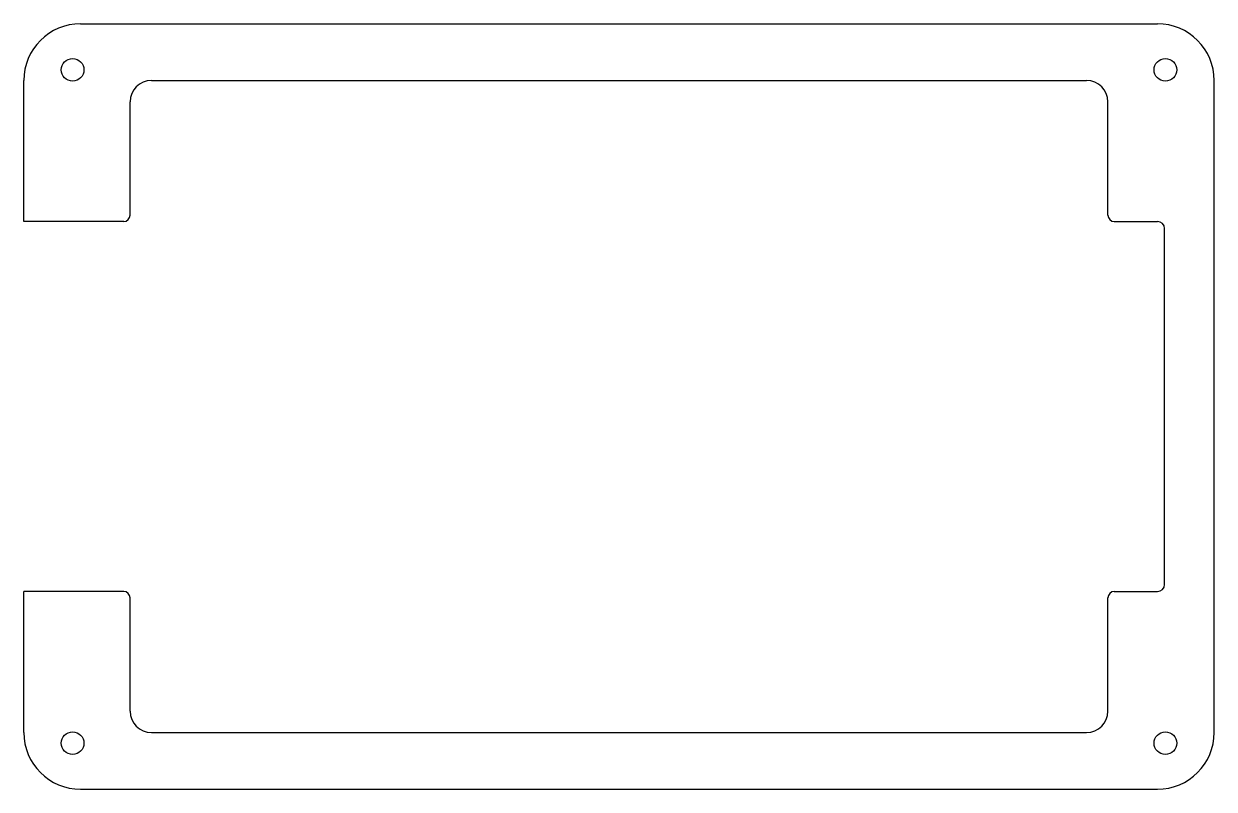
# Model space of a CAD drawing. Header units: millimetres. Extents: x 1 to 169, y 2 to 110.
import ezdxf

# ---------------------------------------------------------------- set-up
doc = ezdxf.new("R2010")
doc.units = ezdxf.units.MM
doc.layers.get('0').update_dxf_attribs({"lineweight": 25, "true_color": 0x000000})

msp = doc.modelspace()

# ---------------------------------------------------------------- linework, layer by layer
for p, q in [((9, 110), (161, 110)), ((1, 82.1), (1, 102)), ((19, 102), (151, 102)), ((169, 10), (169, 102)), ((16, 83), (16, 99)), ((154, 83), (154, 99)), ((15.1, 82.1), (1, 82.1)), ((154.9, 82.1), (161, 82.1)), ((162, 30.9), (162, 81.1)), ((1, 10), (1, 29.9)), ((15.1, 29.9), (1, 29.9)), ((16, 13), (16, 29)), ((154, 13), (154, 29)), ((154.9, 29.9), (161, 29.9)), ((19, 10), (151, 10)), ((9, 2), (161, 2))]:
    msp.add_line(p, q)
for centre in [(7.89, 103.51), (162.11, 103.51), (7.89, 8.49), (162.11, 8.49)]:
    msp.add_circle(centre, 1.6)
for centre, radius, start, end in [((9, 102), 8, 90, 180), ((161, 102), 8, 0, 90), ((19, 99), 3, 90, 180), ((151, 99), 3, 0, 90), ((15.1, 83), 0.9, 270, 0), ((154.9, 83), 0.9, 180, 270), ((161, 81.1), 1, 0, 90), ((161, 30.9), 1, 270, 0), ((15.1, 29), 0.9, 0, 90), ((154.9, 29), 0.9, 90, 180), ((19, 13), 3, 180, 270), ((151, 13), 3, 270, 0), ((9, 10), 8, 180, 270), ((161, 10), 8, 270, 0)]:
    msp.add_arc(centre, radius, start, end)

doc.saveas('drawing.dxf')
